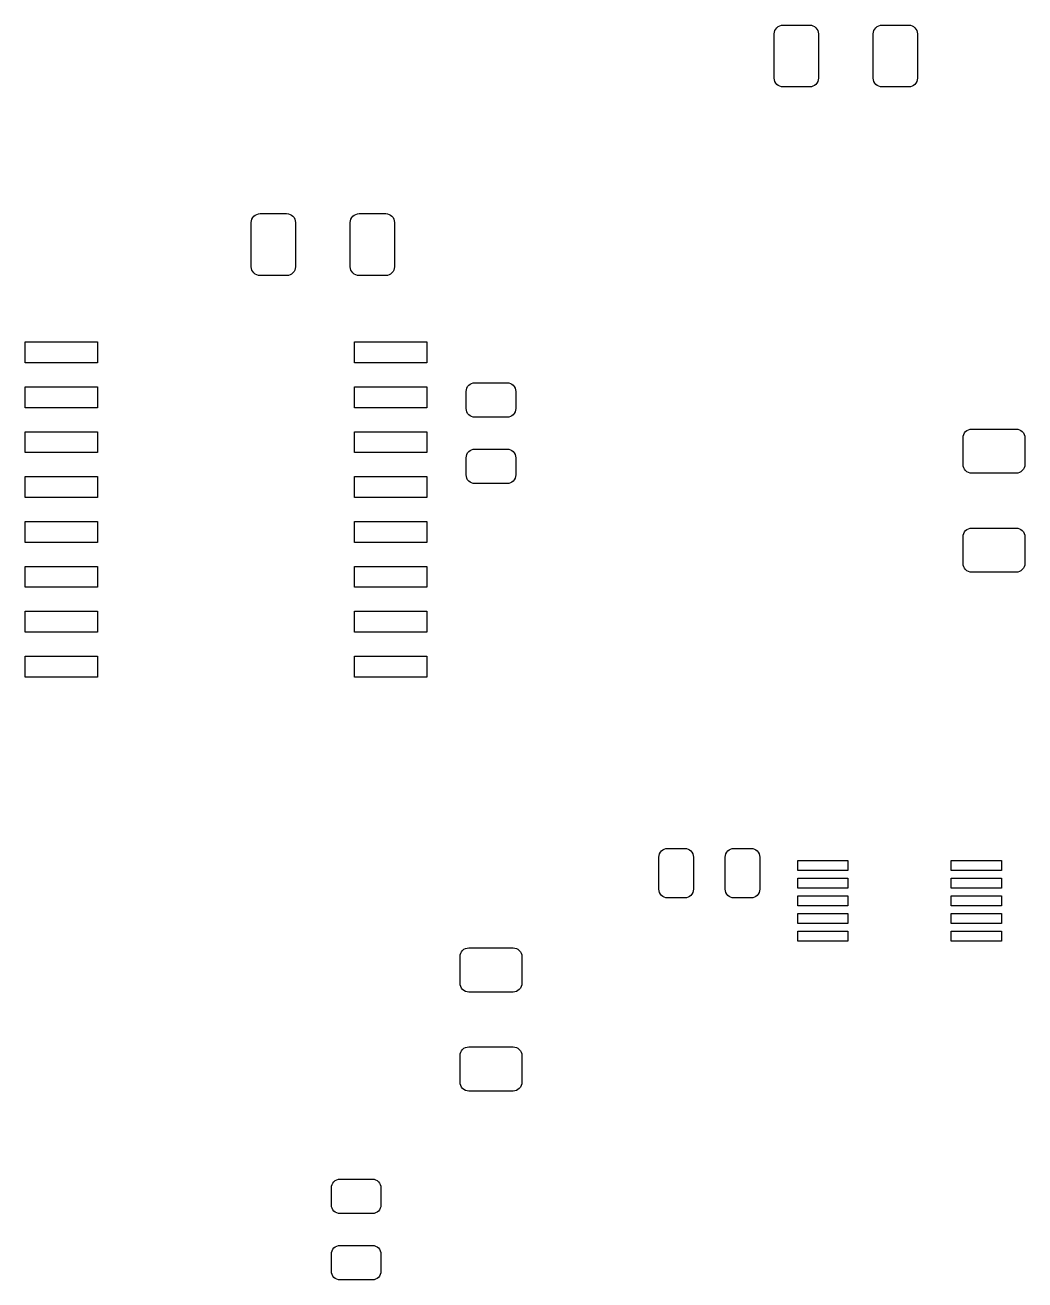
# Model space of a CAD drawing. Extents: x 128.6 to 184.8, y -110.1 to -71.
# Drawn here: x 128.56 to 156.83, y -110.06 to -74.56 of the extents above; entities that cross this region are included whole.
import ezdxf

# ---------------------------------------------------------------- set-up
doc = ezdxf.new("R2010")
doc.units = 0
doc.layers.add('BLACK', color=7, linetype='CONTINUOUS')

msp = doc.modelspace()

# ---------------------------------------------------------------- linework, layer by layer
at = {"layer": 'BLACK', "linetype": 'CONTINUOUS'}
for p, q in [((149.743, -74.813), (149.748, -74.7642)), ((149.743, -76.063), (149.743, -74.813)), ((149.748, -74.7642), (149.762, -74.7173)), ((149.762, -74.7173), (149.785, -74.6741)), ((149.785, -74.6741), (149.816, -74.6362)), ((149.816, -74.6362), (149.854, -74.6051)), ((149.854, -74.6051), (149.897, -74.582)), ((149.897, -74.582), (149.944, -74.5678)), ((149.944, -74.5678), (149.993, -74.563)), ((149.993, -74.563), (150.743, -74.563)), ((150.743, -74.563), (150.792, -74.5678)), ((150.792, -74.5678), (150.839, -74.582)), ((150.839, -74.582), (150.882, -74.6051)), ((150.882, -74.6051), (150.92, -74.6362)), ((150.92, -74.6362), (150.951, -74.6741)), ((150.951, -74.6741), (150.974, -74.7173)), ((150.974, -74.7173), (150.988, -74.7642)), ((150.988, -74.7642), (150.993, -74.813)), ((150.993, -74.813), (150.993, -76.063)), ((152.543, -74.813), (152.548, -74.7642)), ((152.543, -76.063), (152.543, -74.813)), ((152.548, -74.7642), (152.562, -74.7173)), ((152.562, -74.7173), (152.585, -74.6741)), ((152.585, -74.6741), (152.616, -74.6362)), ((152.616, -74.6362), (152.654, -74.6051)), ((152.654, -74.6051), (152.697, -74.582)), ((152.697, -74.582), (152.744, -74.5678)), ((152.744, -74.5678), (152.793, -74.563)), ((152.793, -74.563), (153.543, -74.563)), ((153.543, -74.563), (153.592, -74.5678)), ((153.592, -74.5678), (153.639, -74.582)), ((153.639, -74.582), (153.682, -74.6051)), ((153.682, -74.6051), (153.72, -74.6362)), ((153.72, -74.6362), (153.751, -74.6741)), ((153.751, -74.6741), (153.774, -74.7173)), ((153.774, -74.7173), (153.788, -74.7642)), ((153.788, -74.7642), (153.793, -74.813)), ((153.793, -74.813), (153.793, -76.063)), ((149.748, -76.1118), (149.743, -76.063)), ((149.762, -76.1587), (149.748, -76.1118)), ((149.785, -76.2019), (149.762, -76.1587)), ((149.816, -76.2398), (149.785, -76.2019)), ((149.854, -76.2709), (149.816, -76.2398)), ((149.897, -76.294), (149.854, -76.2709)), ((149.944, -76.3082), (149.897, -76.294)), ((149.993, -76.313), (149.944, -76.3082)), ((150.743, -76.313), (149.993, -76.313)), ((150.792, -76.3082), (150.743, -76.313)), ((150.839, -76.294), (150.792, -76.3082)), ((150.882, -76.2709), (150.839, -76.294)), ((150.92, -76.2398), (150.882, -76.2709)), ((150.951, -76.2019), (150.92, -76.2398)), ((150.974, -76.1587), (150.951, -76.2019)), ((150.988, -76.1118), (150.974, -76.1587)), ((150.993, -76.063), (150.988, -76.1118)), ((152.548, -76.1118), (152.543, -76.063)), ((152.562, -76.1587), (152.548, -76.1118)), ((152.585, -76.2019), (152.562, -76.1587)), ((152.616, -76.2398), (152.585, -76.2019)), ((152.654, -76.2709), (152.616, -76.2398)), ((152.697, -76.294), (152.654, -76.2709)), ((152.744, -76.3082), (152.697, -76.294)), ((152.793, -76.313), (152.744, -76.3082)), ((153.543, -76.313), (152.793, -76.313)), ((153.592, -76.3082), (153.543, -76.313)), ((153.639, -76.294), (153.592, -76.3082)), ((153.682, -76.2709), (153.639, -76.294)), ((153.72, -76.2398), (153.682, -76.2709)), ((153.751, -76.2019), (153.72, -76.2398)), ((153.774, -76.1587), (153.751, -76.2019)), ((153.788, -76.1118), (153.774, -76.1587)), ((153.793, -76.063), (153.788, -76.1118)), ((134.955, -80.147), (134.96, -80.0982)), ((134.955, -81.397), (134.955, -80.147)), ((134.96, -80.0982), (134.974, -80.0513)), ((134.974, -80.0513), (134.997, -80.0081)), ((134.997, -80.0081), (135.028, -79.9702)), ((135.028, -79.9702), (135.066, -79.9391)), ((135.066, -79.9391), (135.109, -79.916)), ((135.109, -79.916), (135.156, -79.9018)), ((135.156, -79.9018), (135.205, -79.897)), ((135.205, -79.897), (135.955, -79.897)), ((135.955, -79.897), (136.004, -79.9018)), ((136.004, -79.9018), (136.051, -79.916)), ((136.051, -79.916), (136.094, -79.9391)), ((136.094, -79.9391), (136.132, -79.9702)), ((136.132, -79.9702), (136.163, -80.0081)), ((136.163, -80.0081), (136.186, -80.0513)), ((136.186, -80.0513), (136.2, -80.0982)), ((136.2, -80.0982), (136.205, -80.147)), ((136.205, -80.147), (136.205, -81.397)), ((137.755, -80.147), (137.76, -80.0982)), ((137.755, -81.397), (137.755, -80.147)), ((137.76, -80.0982), (137.774, -80.0513)), ((137.774, -80.0513), (137.797, -80.0081)), ((137.797, -80.0081), (137.828, -79.9702)), ((137.828, -79.9702), (137.866, -79.9391)), ((137.866, -79.9391), (137.909, -79.916)), ((137.909, -79.916), (137.956, -79.9018)), ((137.956, -79.9018), (138.005, -79.897)), ((138.005, -79.897), (138.755, -79.897)), ((138.755, -79.897), (138.804, -79.9018)), ((138.804, -79.9018), (138.851, -79.916)), ((138.851, -79.916), (138.894, -79.9391)), ((138.894, -79.9391), (138.932, -79.9702)), ((138.932, -79.9702), (138.963, -80.0081)), ((138.963, -80.0081), (138.986, -80.0513)), ((138.986, -80.0513), (139, -80.0982)), ((139, -80.0982), (139.005, -80.147)), ((139.005, -80.147), (139.005, -81.397)), ((134.96, -81.4458), (134.955, -81.397)), ((134.974, -81.4927), (134.96, -81.4458)), ((134.997, -81.5359), (134.974, -81.4927)), ((135.028, -81.5738), (134.997, -81.5359)), ((135.066, -81.6049), (135.028, -81.5738)), ((135.109, -81.628), (135.066, -81.6049)), ((135.156, -81.6422), (135.109, -81.628)), ((136.051, -81.628), (136.004, -81.6422)), ((136.094, -81.6049), (136.051, -81.628)), ((136.132, -81.5738), (136.094, -81.6049)), ((136.163, -81.5359), (136.132, -81.5738)), ((136.186, -81.4927), (136.163, -81.5359)), ((136.2, -81.4458), (136.186, -81.4927)), ((136.205, -81.397), (136.2, -81.4458)), ((137.76, -81.4458), (137.755, -81.397)), ((137.774, -81.4927), (137.76, -81.4458)), ((137.797, -81.5359), (137.774, -81.4927)), ((137.828, -81.5738), (137.797, -81.5359)), ((137.866, -81.6049), (137.828, -81.5738)), ((137.909, -81.628), (137.866, -81.6049)), ((137.956, -81.6422), (137.909, -81.628)), ((138.851, -81.628), (138.804, -81.6422)), ((138.894, -81.6049), (138.851, -81.628)), ((138.932, -81.5738), (138.894, -81.6049)), ((138.963, -81.5359), (138.932, -81.5738)), ((138.986, -81.4927), (138.963, -81.5359)), ((139, -81.4458), (138.986, -81.4927)), ((139.005, -81.397), (139, -81.4458)), ((135.205, -81.647), (135.156, -81.6422)), ((135.955, -81.647), (135.205, -81.647)), ((136.004, -81.6422), (135.955, -81.647)), ((138.005, -81.647), (137.956, -81.6422)), ((138.755, -81.647), (138.005, -81.647)), ((138.804, -81.6422), (138.755, -81.647)), ((128.559, -84.115), (128.559, -83.525)), ((128.559, -83.525), (130.609, -83.525)), ((130.609, -83.525), (130.609, -84.115)), ((137.869, -84.115), (137.869, -83.525)), ((137.869, -83.525), (139.919, -83.525)), ((139.919, -83.525), (139.919, -84.115)), ((130.609, -84.115), (128.559, -84.115)), ((139.919, -84.115), (137.869, -84.115)), ((128.559, -85.385), (128.559, -84.795)), ((128.559, -84.795), (130.609, -84.795)), ((130.609, -84.795), (130.609, -85.385)), ((137.869, -85.385), (137.869, -84.795)), ((137.869, -84.795), (139.919, -84.795)), ((139.919, -84.795), (139.919, -85.385)), ((141.037, -84.8772), (141.051, -84.8315)), ((141.051, -84.8315), (141.073, -84.7893)), ((141.073, -84.7893), (141.103, -84.7524)), ((141.103, -84.7524), (141.14, -84.7221)), ((141.14, -84.7221), (141.182, -84.6996)), ((141.182, -84.6996), (141.228, -84.6857)), ((141.228, -84.6857), (141.276, -84.681)), ((141.276, -84.681), (142.188, -84.681)), ((142.188, -84.681), (142.236, -84.6857)), ((142.236, -84.6857), (142.282, -84.6996)), ((142.282, -84.6996), (142.324, -84.7221)), ((142.324, -84.7221), (142.361, -84.7524)), ((142.361, -84.7524), (142.391, -84.7893)), ((142.391, -84.7893), (142.413, -84.8315)), ((142.413, -84.8315), (142.427, -84.8772)), ((141.032, -84.9248), (141.037, -84.8772)), ((141.032, -85.4123), (141.032, -84.9248)), ((142.427, -84.8772), (142.432, -84.9248)), ((142.432, -84.9248), (142.432, -85.4123)), ((130.609, -85.385), (128.559, -85.385)), ((139.919, -85.385), (137.869, -85.385)), ((141.037, -85.4598), (141.032, -85.4123)), ((141.051, -85.5055), (141.037, -85.4598)), ((141.073, -85.5477), (141.051, -85.5055)), ((142.413, -85.5055), (142.391, -85.5477)), ((142.427, -85.4598), (142.413, -85.5055)), ((142.432, -85.4123), (142.427, -85.4598)), ((141.103, -85.5846), (141.073, -85.5477)), ((141.14, -85.6149), (141.103, -85.5846)), ((141.182, -85.6374), (141.14, -85.6149)), ((141.228, -85.6513), (141.182, -85.6374)), ((141.276, -85.656), (141.228, -85.6513)), ((142.188, -85.656), (141.276, -85.656)), ((142.236, -85.6513), (142.188, -85.656)), ((142.282, -85.6374), (142.236, -85.6513)), ((142.324, -85.6149), (142.282, -85.6374)), ((142.361, -85.5846), (142.324, -85.6149)), ((142.391, -85.5477), (142.361, -85.5846)), ((128.559, -86.655), (128.559, -86.065)), ((128.559, -86.065), (130.609, -86.065)), ((130.609, -86.065), (130.609, -86.655)), ((137.869, -86.655), (137.869, -86.065)), ((137.869, -86.065), (139.919, -86.065)), ((139.919, -86.065), (139.919, -86.655)), ((155.081, -86.239), (155.086, -86.1902)), ((155.081, -86.989), (155.081, -86.239)), ((155.086, -86.1902), (155.1, -86.1433)), ((155.1, -86.1433), (155.123, -86.1001)), ((155.123, -86.1001), (155.154, -86.0622)), ((155.154, -86.0622), (155.192, -86.0311)), ((155.192, -86.0311), (155.235, -86.008)), ((155.235, -86.008), (155.282, -85.9938)), ((155.282, -85.9938), (155.331, -85.989)), ((155.331, -85.989), (156.581, -85.989)), ((156.581, -85.989), (156.63, -85.9938)), ((156.63, -85.9938), (156.677, -86.008)), ((156.677, -86.008), (156.72, -86.0311)), ((156.72, -86.0311), (156.758, -86.0622)), ((156.758, -86.0622), (156.789, -86.1001)), ((156.789, -86.1001), (156.812, -86.1433)), ((156.812, -86.1433), (156.826, -86.1902)), ((156.826, -86.1902), (156.831, -86.239)), ((156.831, -86.239), (156.831, -86.989)), ((141.103, -86.6274), (141.14, -86.5971)), ((141.14, -86.5971), (141.182, -86.5746)), ((141.182, -86.5746), (141.228, -86.5607)), ((141.228, -86.5607), (141.276, -86.556)), ((141.276, -86.556), (142.188, -86.556)), ((142.188, -86.556), (142.236, -86.5607)), ((142.236, -86.5607), (142.282, -86.5746)), ((142.282, -86.5746), (142.324, -86.5971)), ((142.324, -86.5971), (142.361, -86.6274)), ((130.609, -86.655), (128.559, -86.655)), ((139.919, -86.655), (137.869, -86.655)), ((141.032, -86.7998), (141.037, -86.7522)), ((141.032, -87.2873), (141.032, -86.7998)), ((141.037, -86.7522), (141.051, -86.7065)), ((141.051, -86.7065), (141.073, -86.6643)), ((141.073, -86.6643), (141.103, -86.6274)), ((142.361, -86.6274), (142.391, -86.6643)), ((142.391, -86.6643), (142.413, -86.7065)), ((142.413, -86.7065), (142.427, -86.7522)), ((142.427, -86.7522), (142.432, -86.7998)), ((142.432, -86.7998), (142.432, -87.2873)), ((141.037, -87.3348), (141.032, -87.2873)), ((142.432, -87.2873), (142.427, -87.3348)), ((155.086, -87.0378), (155.081, -86.989)), ((155.1, -87.0847), (155.086, -87.0378)), ((155.123, -87.1279), (155.1, -87.0847)), ((155.154, -87.1658), (155.123, -87.1279)), ((155.192, -87.1969), (155.154, -87.1658)), ((155.235, -87.22), (155.192, -87.1969)), ((155.282, -87.2342), (155.235, -87.22)), ((155.331, -87.239), (155.282, -87.2342)), ((156.581, -87.239), (155.331, -87.239)), ((156.63, -87.2342), (156.581, -87.239)), ((156.677, -87.22), (156.63, -87.2342)), ((156.72, -87.1969), (156.677, -87.22)), ((156.758, -87.1658), (156.72, -87.1969)), ((156.789, -87.1279), (156.758, -87.1658)), ((156.812, -87.0847), (156.789, -87.1279)), ((156.826, -87.0378), (156.812, -87.0847)), ((156.831, -86.989), (156.826, -87.0378)), ((128.559, -87.925), (128.559, -87.335)), ((128.559, -87.335), (130.609, -87.335)), ((130.609, -87.335), (130.609, -87.925)), ((137.869, -87.925), (137.869, -87.335)), ((137.869, -87.335), (139.919, -87.335)), ((139.919, -87.335), (139.919, -87.925)), ((141.051, -87.3805), (141.037, -87.3348)), ((141.073, -87.4227), (141.051, -87.3805)), ((141.103, -87.4596), (141.073, -87.4227)), ((141.14, -87.4899), (141.103, -87.4596)), ((141.182, -87.5124), (141.14, -87.4899)), ((141.228, -87.5263), (141.182, -87.5124)), ((141.276, -87.531), (141.228, -87.5263)), ((142.188, -87.531), (141.276, -87.531)), ((142.236, -87.5263), (142.188, -87.531)), ((142.282, -87.5124), (142.236, -87.5263)), ((142.324, -87.4899), (142.282, -87.5124)), ((142.361, -87.4596), (142.324, -87.4899)), ((142.391, -87.4227), (142.361, -87.4596)), ((142.413, -87.3805), (142.391, -87.4227)), ((142.427, -87.3348), (142.413, -87.3805)), ((130.609, -87.925), (128.559, -87.925)), ((139.919, -87.925), (137.869, -87.925)), ((128.559, -89.195), (128.559, -88.605)), ((128.559, -88.605), (130.609, -88.605)), ((130.609, -88.605), (130.609, -89.195)), ((137.869, -89.195), (137.869, -88.605)), ((137.869, -88.605), (139.919, -88.605)), ((139.919, -88.605), (139.919, -89.195)), ((155.081, -89.039), (155.086, -88.9902)), ((155.081, -89.789), (155.081, -89.039)), ((155.086, -88.9902), (155.1, -88.9433)), ((155.1, -88.9433), (155.123, -88.9001)), ((155.123, -88.9001), (155.154, -88.8622)), ((155.154, -88.8622), (155.192, -88.8311)), ((155.192, -88.8311), (155.235, -88.808)), ((155.235, -88.808), (155.282, -88.7938)), ((155.282, -88.7938), (155.331, -88.789)), ((155.331, -88.789), (156.581, -88.789)), ((156.581, -88.789), (156.63, -88.7938)), ((156.63, -88.7938), (156.677, -88.808)), ((156.677, -88.808), (156.72, -88.8311)), ((156.72, -88.8311), (156.758, -88.8622)), ((156.758, -88.8622), (156.789, -88.9001)), ((156.789, -88.9001), (156.812, -88.9433)), ((156.812, -88.9433), (156.826, -88.9902)), ((156.826, -88.9902), (156.831, -89.039)), ((156.831, -89.039), (156.831, -89.789)), ((130.609, -89.195), (128.559, -89.195)), ((139.919, -89.195), (137.869, -89.195)), ((155.086, -89.8378), (155.081, -89.789)), ((156.831, -89.789), (156.826, -89.8378)), ((128.559, -90.465), (128.559, -89.875)), ((128.559, -89.875), (130.609, -89.875)), ((130.609, -89.875), (130.609, -90.465)), ((137.869, -90.465), (137.869, -89.875)), ((137.869, -89.875), (139.919, -89.875)), ((139.919, -89.875), (139.919, -90.465)), ((155.1, -89.8847), (155.086, -89.8378)), ((155.123, -89.9279), (155.1, -89.8847)), ((155.154, -89.9658), (155.123, -89.9279)), ((155.192, -89.9969), (155.154, -89.9658)), ((155.235, -90.02), (155.192, -89.9969)), ((155.282, -90.0342), (155.235, -90.02)), ((155.331, -90.039), (155.282, -90.0342)), ((156.581, -90.039), (155.331, -90.039)), ((156.63, -90.0342), (156.581, -90.039)), ((156.677, -90.02), (156.63, -90.0342)), ((156.72, -89.9969), (156.677, -90.02)), ((156.758, -89.9658), (156.72, -89.9969)), ((156.789, -89.9279), (156.758, -89.9658)), ((156.812, -89.8847), (156.789, -89.9279)), ((156.826, -89.8378), (156.812, -89.8847)), ((130.609, -90.465), (128.559, -90.465)), ((139.919, -90.465), (137.869, -90.465)), ((128.559, -91.735), (128.559, -91.145)), ((128.559, -91.145), (130.609, -91.145)), ((130.609, -91.145), (130.609, -91.735)), ((137.869, -91.735), (137.869, -91.145)), ((137.869, -91.145), (139.919, -91.145)), ((139.919, -91.145), (139.919, -91.735)), ((130.609, -91.735), (128.559, -91.735)), ((139.919, -91.735), (137.869, -91.735)), ((128.559, -93.005), (128.559, -92.415)), ((128.559, -92.415), (130.609, -92.415)), ((130.609, -92.415), (130.609, -93.005)), ((137.869, -93.005), (137.869, -92.415)), ((137.869, -92.415), (139.919, -92.415)), ((139.919, -92.415), (139.919, -93.005)), ((130.609, -93.005), (128.559, -93.005)), ((139.919, -93.005), (137.869, -93.005)), ((146.5, -98.0025), (146.523, -97.9603)), ((146.523, -97.9603), (146.553, -97.9234)), ((146.553, -97.9234), (146.59, -97.8931)), ((146.59, -97.8931), (146.632, -97.8706)), ((146.632, -97.8706), (146.678, -97.8567)), ((146.678, -97.8567), (146.725, -97.852)), ((146.725, -97.852), (147.213, -97.852)), ((147.213, -97.852), (147.26, -97.8567)), ((147.26, -97.8567), (147.306, -97.8706)), ((147.306, -97.8706), (147.348, -97.8931)), ((147.348, -97.8931), (147.385, -97.9234)), ((147.385, -97.9234), (147.415, -97.9603)), ((147.415, -97.9603), (147.438, -98.0025)), ((148.375, -98.0025), (148.398, -97.9603)), ((148.398, -97.9603), (148.428, -97.9234)), ((148.428, -97.9234), (148.465, -97.8931)), ((148.465, -97.8931), (148.507, -97.8706)), ((148.507, -97.8706), (148.553, -97.8567)), ((148.553, -97.8567), (148.6, -97.852)), ((148.6, -97.852), (149.088, -97.852)), ((149.088, -97.852), (149.135, -97.8567)), ((149.135, -97.8567), (149.181, -97.8706)), ((149.181, -97.8706), (149.223, -97.8931)), ((149.223, -97.8931), (149.26, -97.9234)), ((149.26, -97.9234), (149.29, -97.9603)), ((149.29, -97.9603), (149.313, -98.0025)), ((146.481, -98.0957), (146.486, -98.0482)), ((146.481, -99.0082), (146.481, -98.0957)), ((146.486, -98.0482), (146.5, -98.0025)), ((147.438, -98.0025), (147.452, -98.0482)), ((147.452, -98.0482), (147.457, -98.0957)), ((147.457, -98.0957), (147.457, -99.0082)), ((148.356, -98.0957), (148.361, -98.0482)), ((148.356, -99.0082), (148.356, -98.0957)), ((148.361, -98.0482), (148.375, -98.0025)), ((149.313, -98.0025), (149.327, -98.0482)), ((149.327, -98.0482), (149.332, -98.0957)), ((149.332, -98.0957), (149.332, -99.0082)), ((150.406, -98.4747), (150.406, -98.1953)), ((150.406, -98.1953), (151.828, -98.1953)), ((151.828, -98.1953), (151.828, -98.4747)), ((154.749, -98.4747), (154.749, -98.1953)), ((154.749, -98.1953), (156.172, -98.1953)), ((156.172, -98.1953), (156.172, -98.4747)), ((151.828, -98.4747), (150.406, -98.4747)), ((156.172, -98.4747), (154.749, -98.4747)), ((146.486, -99.0558), (146.481, -99.0082)), ((147.457, -99.0082), (147.452, -99.0558)), ((148.361, -99.0558), (148.356, -99.0082)), ((149.332, -99.0082), (149.327, -99.0558)), ((150.406, -98.9747), (150.406, -98.6953)), ((150.406, -98.6953), (151.828, -98.6953)), ((151.828, -98.9747), (150.406, -98.9747)), ((151.828, -98.6953), (151.828, -98.9747)), ((154.749, -98.9747), (154.749, -98.6953)), ((154.749, -98.6953), (156.172, -98.6953)), ((156.172, -98.9747), (154.749, -98.9747)), ((156.172, -98.6953), (156.172, -98.9747)), ((146.5, -99.1015), (146.486, -99.0558)), ((146.523, -99.1437), (146.5, -99.1015)), ((146.553, -99.1806), (146.523, -99.1437)), ((146.59, -99.2109), (146.553, -99.1806)), ((146.632, -99.2334), (146.59, -99.2109)), ((146.678, -99.2473), (146.632, -99.2334)), ((146.725, -99.252), (146.678, -99.2473)), ((147.213, -99.252), (146.725, -99.252)), ((147.26, -99.2473), (147.213, -99.252)), ((147.306, -99.2334), (147.26, -99.2473)), ((147.348, -99.2109), (147.306, -99.2334)), ((147.385, -99.1806), (147.348, -99.2109)), ((147.415, -99.1437), (147.385, -99.1806)), ((147.438, -99.1015), (147.415, -99.1437)), ((147.452, -99.0558), (147.438, -99.1015)), ((148.375, -99.1015), (148.361, -99.0558)), ((148.398, -99.1437), (148.375, -99.1015)), ((148.428, -99.1806), (148.398, -99.1437)), ((148.465, -99.2109), (148.428, -99.1806)), ((148.507, -99.2334), (148.465, -99.2109)), ((148.553, -99.2473), (148.507, -99.2334)), ((148.6, -99.252), (148.553, -99.2473)), ((149.088, -99.252), (148.6, -99.252)), ((149.135, -99.2473), (149.088, -99.252)), ((149.181, -99.2334), (149.135, -99.2473)), ((149.223, -99.2109), (149.181, -99.2334)), ((149.26, -99.1806), (149.223, -99.2109)), ((149.29, -99.1437), (149.26, -99.1806)), ((149.313, -99.1015), (149.29, -99.1437)), ((149.327, -99.0558), (149.313, -99.1015)), ((150.406, -99.4747), (150.406, -99.1953)), ((150.406, -99.1953), (151.828, -99.1953)), ((151.828, -99.1953), (151.828, -99.4747)), ((154.749, -99.4747), (154.749, -99.1953)), ((154.749, -99.1953), (156.172, -99.1953)), ((156.172, -99.1953), (156.172, -99.4747)), ((151.828, -99.4747), (150.406, -99.4747)), ((150.406, -99.9747), (150.406, -99.6953)), ((150.406, -99.6953), (151.828, -99.6953)), ((151.828, -99.6953), (151.828, -99.9747)), ((156.172, -99.4747), (154.749, -99.4747)), ((154.749, -99.9747), (154.749, -99.6953)), ((154.749, -99.6953), (156.172, -99.6953)), ((156.172, -99.6953), (156.172, -99.9747)), ((151.828, -99.9747), (150.406, -99.9747)), ((156.172, -99.9747), (154.749, -99.9747)), ((150.406, -100.475), (150.406, -100.195)), ((150.406, -100.195), (151.828, -100.195)), ((151.828, -100.195), (151.828, -100.475)), ((154.749, -100.475), (154.749, -100.195)), ((154.749, -100.195), (156.172, -100.195)), ((156.172, -100.195), (156.172, -100.475)), ((140.876, -100.819), (140.899, -100.776)), ((140.899, -100.776), (140.93, -100.738)), ((140.93, -100.738), (140.968, -100.707)), ((140.968, -100.707), (141.011, -100.684)), ((141.011, -100.684), (141.058, -100.67)), ((141.058, -100.67), (141.107, -100.665)), ((141.107, -100.665), (142.357, -100.665)), ((142.357, -100.665), (142.406, -100.67)), ((142.406, -100.67), (142.453, -100.684)), ((142.453, -100.684), (142.496, -100.707)), ((142.496, -100.707), (142.534, -100.738)), ((142.534, -100.738), (142.565, -100.776)), ((142.565, -100.776), (142.588, -100.819)), ((151.828, -100.475), (150.406, -100.475)), ((156.172, -100.475), (154.749, -100.475)), ((140.857, -100.915), (140.862, -100.866)), ((140.857, -101.665), (140.857, -100.915)), ((140.862, -100.866), (140.876, -100.819)), ((142.588, -100.819), (142.602, -100.866)), ((142.602, -100.866), (142.607, -100.915)), ((142.607, -100.915), (142.607, -101.665)), ((140.862, -101.714), (140.857, -101.665)), ((140.876, -101.761), (140.862, -101.714)), ((140.899, -101.804), (140.876, -101.761)), ((140.93, -101.842), (140.899, -101.804)), ((140.968, -101.873), (140.93, -101.842)), ((142.534, -101.842), (142.496, -101.873)), ((142.565, -101.804), (142.534, -101.842)), ((142.588, -101.761), (142.565, -101.804)), ((142.602, -101.714), (142.588, -101.761)), ((142.607, -101.665), (142.602, -101.714)), ((141.011, -101.896), (140.968, -101.873)), ((141.058, -101.91), (141.011, -101.896)), ((141.107, -101.915), (141.058, -101.91)), ((142.357, -101.915), (141.107, -101.915)), ((142.406, -101.91), (142.357, -101.915)), ((142.453, -101.896), (142.406, -101.91)), ((142.496, -101.873), (142.453, -101.896)), ((140.862, -103.666), (140.876, -103.619)), ((140.876, -103.619), (140.899, -103.576)), ((140.899, -103.576), (140.93, -103.538)), ((140.93, -103.538), (140.968, -103.507)), ((140.968, -103.507), (141.011, -103.484)), ((141.011, -103.484), (141.058, -103.47)), ((141.058, -103.47), (141.107, -103.465)), ((141.107, -103.465), (142.357, -103.465)), ((142.357, -103.465), (142.406, -103.47)), ((142.406, -103.47), (142.453, -103.484)), ((142.453, -103.484), (142.496, -103.507)), ((142.496, -103.507), (142.534, -103.538)), ((142.534, -103.538), (142.565, -103.576)), ((142.565, -103.576), (142.588, -103.619)), ((142.588, -103.619), (142.602, -103.666)), ((140.857, -103.715), (140.862, -103.666)), ((140.857, -104.465), (140.857, -103.715)), ((142.602, -103.666), (142.607, -103.715)), ((142.607, -103.715), (142.607, -104.465)), ((140.862, -104.514), (140.857, -104.465)), ((140.876, -104.561), (140.862, -104.514)), ((140.899, -104.604), (140.876, -104.561)), ((140.93, -104.642), (140.899, -104.604)), ((140.968, -104.673), (140.93, -104.642)), ((141.011, -104.696), (140.968, -104.673)), ((141.058, -104.71), (141.011, -104.696)), ((141.107, -104.715), (141.058, -104.71)), ((142.406, -104.71), (142.357, -104.715)), ((142.453, -104.696), (142.406, -104.71)), ((142.496, -104.673), (142.453, -104.696)), ((142.534, -104.642), (142.496, -104.673)), ((142.565, -104.604), (142.534, -104.642)), ((142.588, -104.561), (142.565, -104.604)), ((142.602, -104.514), (142.588, -104.561)), ((142.607, -104.465), (142.602, -104.514)), ((142.357, -104.715), (141.107, -104.715)), ((137.222, -107.452), (137.227, -107.405)), ((137.222, -107.94), (137.222, -107.452)), ((137.227, -107.405), (137.241, -107.359)), ((137.241, -107.359), (137.263, -107.317)), ((137.263, -107.317), (137.293, -107.28)), ((137.293, -107.28), (137.33, -107.25)), ((137.33, -107.25), (137.372, -107.227)), ((137.372, -107.227), (137.418, -107.213)), ((137.418, -107.213), (137.466, -107.209)), ((137.466, -107.209), (138.378, -107.209)), ((138.378, -107.209), (138.426, -107.213)), ((138.426, -107.213), (138.472, -107.227)), ((138.472, -107.227), (138.514, -107.25)), ((138.514, -107.25), (138.551, -107.28)), ((138.551, -107.28), (138.581, -107.317)), ((138.581, -107.317), (138.603, -107.359)), ((138.603, -107.359), (138.617, -107.405)), ((138.617, -107.405), (138.622, -107.452)), ((138.622, -107.452), (138.622, -107.94)), ((137.227, -107.987), (137.222, -107.94)), ((137.241, -108.033), (137.227, -107.987)), ((137.263, -108.075), (137.241, -108.033)), ((137.293, -108.112), (137.263, -108.075)), ((137.33, -108.142), (137.293, -108.112)), ((137.372, -108.165), (137.33, -108.142)), ((137.418, -108.179), (137.372, -108.165)), ((137.466, -108.183), (137.418, -108.179)), ((138.378, -108.183), (137.466, -108.183)), ((138.426, -108.179), (138.378, -108.183)), ((138.472, -108.165), (138.426, -108.179)), ((138.514, -108.142), (138.472, -108.165)), ((138.551, -108.112), (138.514, -108.142)), ((138.581, -108.075), (138.551, -108.112)), ((138.603, -108.033), (138.581, -108.075)), ((138.617, -107.987), (138.603, -108.033)), ((138.622, -107.94), (138.617, -107.987)), ((137.222, -109.327), (137.227, -109.28)), ((137.227, -109.28), (137.241, -109.234)), ((137.241, -109.234), (137.263, -109.192)), ((137.263, -109.192), (137.293, -109.155)), ((137.293, -109.155), (137.33, -109.125)), ((137.33, -109.125), (137.372, -109.102)), ((137.372, -109.102), (137.418, -109.088)), ((137.418, -109.088), (137.466, -109.084)), ((137.466, -109.084), (138.378, -109.084)), ((138.378, -109.084), (138.426, -109.088)), ((138.426, -109.088), (138.472, -109.102)), ((138.472, -109.102), (138.514, -109.125)), ((138.514, -109.125), (138.551, -109.155)), ((138.551, -109.155), (138.581, -109.192)), ((138.581, -109.192), (138.603, -109.234)), ((138.603, -109.234), (138.617, -109.28)), ((138.617, -109.28), (138.622, -109.327)), ((137.222, -109.815), (137.222, -109.327)), ((138.622, -109.327), (138.622, -109.815)), ((137.227, -109.862), (137.222, -109.815)), ((137.241, -109.908), (137.227, -109.862)), ((137.263, -109.95), (137.241, -109.908)), ((137.293, -109.987), (137.263, -109.95)), ((137.33, -110.017), (137.293, -109.987)), ((137.372, -110.04), (137.33, -110.017)), ((138.514, -110.017), (138.472, -110.04)), ((138.551, -109.987), (138.514, -110.017)), ((138.581, -109.95), (138.551, -109.987)), ((138.603, -109.908), (138.581, -109.95)), ((138.617, -109.862), (138.603, -109.908)), ((138.622, -109.815), (138.617, -109.862)), ((137.418, -110.054), (137.372, -110.04)), ((137.466, -110.058), (137.418, -110.054)), ((138.378, -110.058), (137.466, -110.058)), ((138.426, -110.054), (138.378, -110.058)), ((138.472, -110.04), (138.426, -110.054))]:
    msp.add_line(p, q, dxfattribs=at)

doc.saveas('drawing.dxf')
